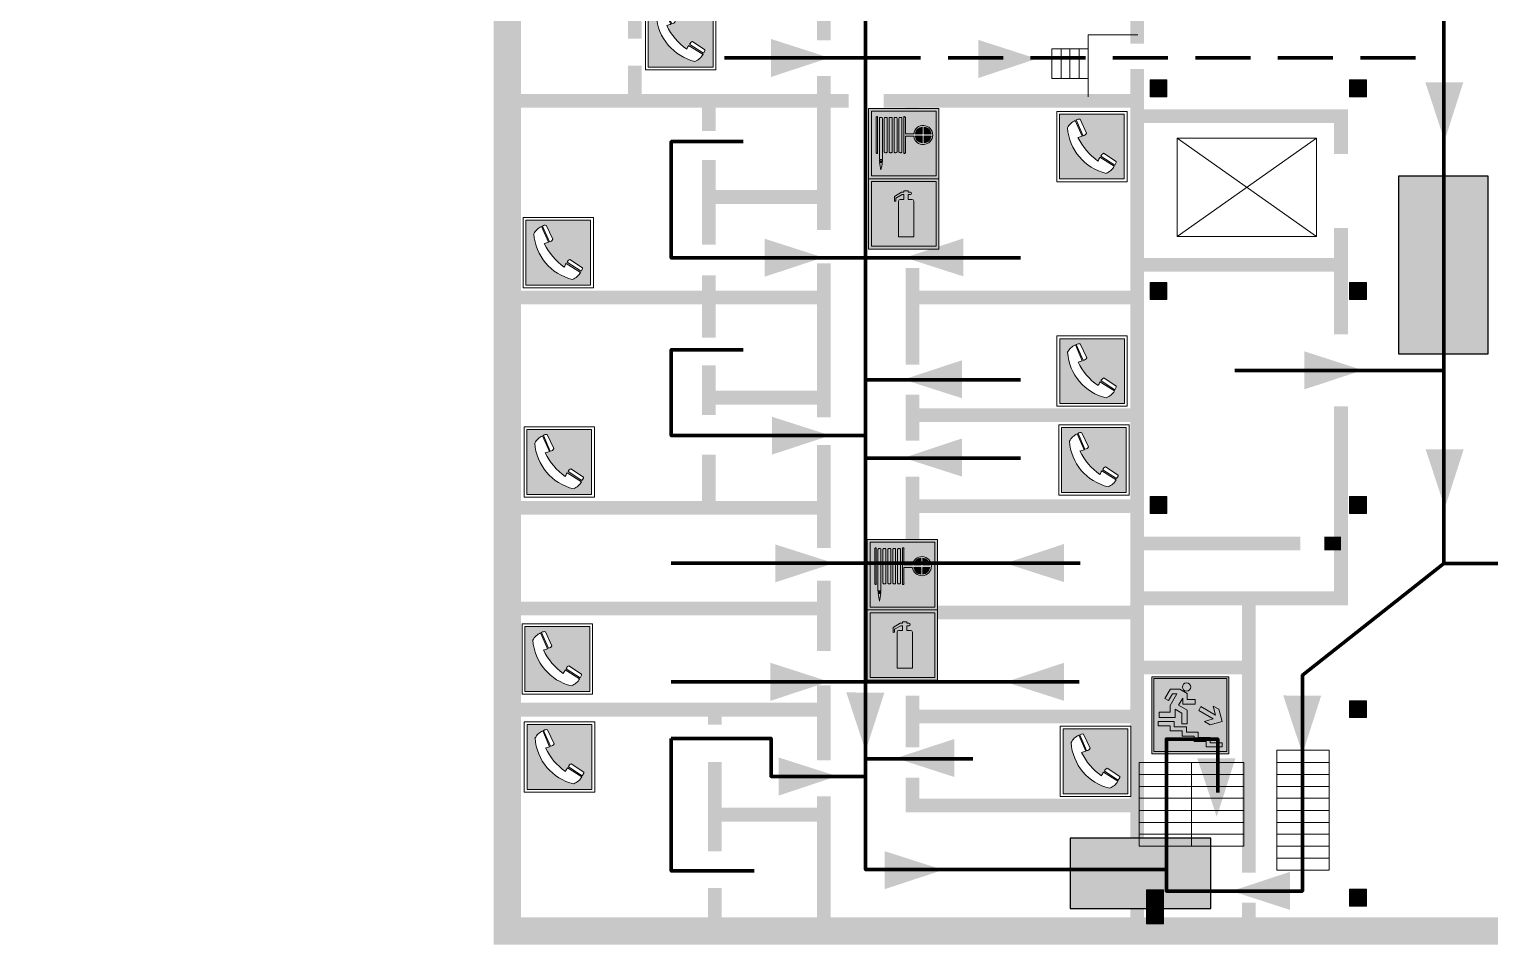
# Model space of a CAD drawing. Header units: millimetres. Extents: x 13810 to 67229, y 12374 to 21950.
# Drawn here: x 29082.4 to 29188.7, y 15068.2 to 15134.8 of the extents above; entities that cross this region are included whole.
import ezdxf

# ---------------------------------------------------------------- set-up
doc = ezdxf.new("R2010")
doc.units = ezdxf.units.MM
doc.linetypes.add('{ Wide Dash }', pattern=[12, 4, -2, 4, -2])
doc.layers.add('План_Штампы', color=7, linetype='Continuous')

# ---------------------------------------------------------------- blocks, each defined once
blk = doc.blocks.new('A$C32E8229D')
at = {"true_color": 0xffffff}
blk.add_hatch(color=7, dxfattribs=at).paths.add_polyline_path([(0, 0), (0, -8), (16, -8), (16, 0)])
h = blk.add_hatch(color=126)
h.paths.add_polyline_path([(0.2, -0.2), (15.8, -0.2), (15.8, -7.8), (0.2, -7.8)])
h.paths.add_polyline_path([(13.49, -2.05), (12.08, -2.05), (11.37, -2.63, 0.162397), (11.29, -2.84), (11.29, -3.63), (10.35, -3.63), (10.35, -4.05), (11.68, -4.05), (11.68, -3.48), (12.26, -4.28), (11.29, -5.1), (11.29, -6.78), (11.85, -6.78), (11.85, -5.44), (12.8, -4.64), (12.8, -5.94), (14.46, -5.94), (14.46, -5.39), (13.45, -5.39), (13.45, -3.97), (12.46, -2.59), (13.15, -2.59), (13.69, -3.34), (14.18, -3)], flags=16)
h.paths.add_polyline_path([(10.74, -1.82, 1), (11.8, -1.82, 1)], flags=16)
h.paths.add_polyline_path([(9.39, -3.59), (5.99, -3.59), (6.56, -3.03), (5.91, -3.03), (5.1, -3.83), (5.91, -4.64), (6.56, -4.64), (5.99, -4.09), (9.39, -4.09)], flags=16)
h.paths.add_polyline_path([(4.29, -1.08), (1.72, -1.08), (1.72, -6.6), (4.29, -6.6)], flags=16)
at = {"color": 126}
blk.add_lwpolyline([(16, -8), (0, -8), (0, 0), (16, 0)], close=True, dxfattribs=at)
blk = doc.blocks.new('A$C456E1F9C')
at = {"lineweight": 5}
h = blk.add_hatch(color=242, dxfattribs=at)
h.paths.add_polyline_path([(0.51, -1.47), (0.51, -13.26), (12.29, -13.26), (12.29, -1.47)])
h.paths.add_polyline_path([(5.42, -4.95, -0.254479), (4.78, -5.4), (3.52, -2.53, -0.209735), (4.23, -2.4)], flags=16)
h.paths.add_polyline_path([(8.53, -8.6), (10.87, -10.17), (10.54, -10.76), (8.03, -9.13, -0.192251)], flags=16)
h.paths.add_polyline_path([(4.61, -5.49, 0.005518), (3.87, -5.72, 0.128647), (7.49, -10.01, 0.00809), (7.83, -9.33), (10.47, -10.97, -0.16736), (8.99, -12.25, -0.327862), (1.95, -3.95, -0.166952), (3.36, -2.62)], flags=16)
at = {"color": 242, "lineweight": 5}
for p, q in [((0, -13.77), (0, -0.97)), ((12.8, -0.97), (0, -0.97)), ((4.61, -5.49), (3.36, -2.62)), ((3.52, -2.53), (4.78, -5.4)), ((4.23, -2.4), (5.42, -4.95)), ((12.8, -13.77), (12.8, -0.97)), ((7.83, -9.33), (10.47, -10.97)), ((8.03, -9.13), (10.54, -10.76)), ((10.81, -10.12), (8.53, -8.6)), ((10.54, -10.76), (10.8, -10.3)), ((10.8, -10.3), (10.81, -10.12)), ((0, -13.77), (12.8, -13.77))]:
    blk.add_line(p, q, dxfattribs=at)
blk.add_lwpolyline([(0.51, -1.47), (12.29, -1.47), (12.29, -13.26), (0.51, -13.26)], close=True, dxfattribs=at)
for centre, radius, start, end in [((4.59, -5.34), 2.99, 114.2845, 152.1974), ((4.02, -3.27), 0.891, 76.3284, 123.7092), ((11.12, -3.31), 9.19, 183.9915, 256.6009), ((4.68, -4.59), 0.824, 276.9621, 334.0723), ((14.98, -39.1), 35.17, 107.1487, 108.4135), ((13.86, -0.94), 11.08, 205.5536, 234.8762), ((-13.31, 0.8), 23.44, 332.5487, 334.4027), ((8.94, -9.5), 0.989, 114.4092, 157.9388), ((7.87, -9.46), 3, 291.9291, 329.9329)]:
    blk.add_arc(centre, radius, start, end, dxfattribs=at)
blk = doc.blocks.new('A$C3AD82952')
at = {"true_color": 0xf5f5ff}
h = blk.add_hatch(color=7, dxfattribs=at)
h.dxf.hatch_style = 1
h.paths.add_polyline_path([(8.21, 8.73, 0.414214), (7.89, 9.05), (7.22, 9.05), (7.22, 9.92), (7.59, 9.92, 1), (7.57, 10.36), (7.22, 10.36), (7.22, 10.6), (6.43, 10.6), (6.43, 10.36), (6.01, 10.36), (4.74, 9.59), (4.74, 8.69), (4.98, 8.73), (4.98, 9.26), (6.12, 9.91), (6.43, 9.91), (6.43, 9.05), (5.76, 9.05, 0.414214), (5.44, 8.73), (5.44, 2.2), (8.21, 2.2)], flags=0)
h.paths.add_polyline_path([(12.8, 12.8), (0, 12.8), (0, 0), (12.8, 0)])
h.paths.add_polyline_path([(0.51, 12.29), (12.29, 12.29), (12.29, 0.51), (0.51, 0.51)], flags=16)
h.paths.add_polyline_path([(4.74, 9.59), (6.01, 10.36), (6.43, 10.36), (6.43, 10.6), (7.22, 10.6), (7.22, 10.36), (7.59, 10.36, -0.94586), (7.59, 9.92), (7.22, 9.92), (7.22, 9.05), (7.89, 9.05, -0.414214), (8.21, 8.73), (8.21, 2.2), (5.44, 2.2), (5.44, 8.73, -0.414214), (5.76, 9.05), (6.43, 9.05), (6.43, 9.91), (6.12, 9.91), (4.98, 9.26), (4.98, 8.73), (4.74, 8.69)], flags=0)
h = blk.add_hatch(color=242)
h.dxf.hatch_style = 1
h.paths.add_polyline_path([(12.29, 12.29), (0.51, 12.29), (0.51, 0.51), (12.29, 0.51)])
h.paths.add_polyline_path([(4.74, 8.69), (4.74, 9.59), (6.01, 10.36), (6.43, 10.36), (6.43, 10.6), (7.22, 10.6), (7.22, 10.36), (7.59, 10.36, -0.94586), (7.59, 9.92), (7.22, 9.92), (7.22, 9.05), (7.89, 9.05, -0.414214), (8.21, 8.73), (8.21, 2.2), (5.44, 2.2), (5.44, 8.73, -0.414214), (5.76, 9.05), (6.43, 9.05), (6.43, 9.91), (6.12, 9.91), (4.98, 9.26), (4.98, 8.73)], flags=16)
h = blk.add_hatch(color=7, dxfattribs=at)
h.dxf.hatch_style = 1
h.paths.add_polyline_path([(8.21, 8.73, 0.414214), (7.89, 9.05), (7.22, 9.05), (7.22, 9.92), (7.59, 9.92, 1), (7.57, 10.36), (7.22, 10.36), (7.22, 10.6), (6.43, 10.6), (6.43, 10.36), (6.01, 10.36), (4.74, 9.59), (4.74, 8.69), (4.98, 8.73), (4.98, 9.26), (6.12, 9.91), (6.43, 9.91), (6.43, 9.05), (5.76, 9.05, 0.414214), (5.44, 8.73), (5.44, 2.2), (8.21, 2.2)])
at = {"color": 242, "lineweight": 5}
for p, q in [((0, 0), (0, 12.8)), ((0, 12.8), (12.8, 12.8)), ((12.8, 0), (12.8, 12.8)), ((6.01, 10.36), (4.74, 9.59)), ((4.74, 9.59), (4.74, 8.69)), ((4.74, 8.69), (4.98, 8.73)), ((4.98, 9.26), (6.12, 9.91)), ((4.98, 8.73), (4.98, 9.26)), ((5.44, 2.2), (5.44, 8.73)), ((5.76, 9.05), (6.43, 9.05)), ((6.01, 10.36), (6.43, 10.36)), ((6.12, 9.91), (6.43, 9.91)), ((7.22, 10.6), (6.43, 10.6)), ((6.43, 10.6), (6.43, 10.36)), ((6.43, 9.91), (6.43, 9.05)), ((7.22, 10.36), (7.22, 10.6)), ((7.59, 10.36), (7.22, 10.36)), ((7.22, 9.05), (7.22, 9.92)), ((7.59, 9.92), (7.22, 9.92)), ((7.89, 9.05), (7.22, 9.05)), ((8.21, 2.2), (8.21, 8.73)), ((0, 0), (12.8, 0)), ((5.44, 2.2), (8.21, 2.2))]:
    blk.add_line(p, q, dxfattribs=at)
blk.add_lwpolyline([(0.51, 12.29), (12.29, 12.29), (12.29, 0.51), (0.51, 0.51)], close=True, dxfattribs=at)
for centre, radius, start, end in [((5.76, 8.73), 0.32, 90, 180), ((7.58, 10.14), 0.223, 273.1875, 86.8125), ((7.89, 8.73), 0.32, 0, 90)]:
    blk.add_arc(centre, radius, start, end, dxfattribs=at)
blk = doc.blocks.new('A$C37112FD5')
at = {"true_color": 0xf5f5ff}
h = blk.add_hatch(color=7, dxfattribs=at)
h.dxf.hatch_style = 1
h.paths.add_polyline_path([(12.8, -7.4), (0, -7.4), (0, -20.2), (12.8, -20.2)])
h.paths.add_polyline_path([(12.29, -7.91), (12.29, -19.69), (0.51, -19.69), (0.51, -7.91)], flags=16)
h.paths.add_polyline_path([(4.98, -9.04, -0.42597), (5.17, -9.22), (5.17, -12.25), (5.17, -15.29, -0.432244), (4.98, -15.47), (4.83, -15.47, -0.42597), (4.64, -15.29), (4.64, -12.25), (4.64, -9.22, -0.432244), (4.83, -9.04)], flags=0)
h.paths.add_polyline_path([(4.28, -9.22), (4.28, -12.25), (4.28, -15.29, -0.432244), (4.09, -15.47), (3.94, -15.47, -0.42597), (3.75, -15.29), (3.75, -12.25), (3.75, -9.22, -0.432244), (3.94, -9.04), (4.09, -9.04, -0.42597)], flags=0)
h.paths.add_polyline_path([(5.72, -9.04), (5.87, -9.04, -0.42597), (6.06, -9.22), (6.06, -12.25), (6.06, -15.29, -0.432244), (5.87, -15.47), (5.72, -15.47, -0.42597), (5.53, -15.29), (5.53, -12.25), (5.53, -9.22, -0.432244)], flags=0)
h.paths.add_polyline_path([(6.42, -8.9), (6.5, -8.9, -0.42597), (6.69, -9.08), (6.69, -12.03), (8.21, -12.03, -15.824349), (8.21, -12.47), (6.69, -12.47), (6.69, -15.42, -0.432244), (6.5, -15.6), (6.42, -15.6)], flags=0)
h.paths.add_polyline_path([(3.39, -9.22), (3.39, -12.25), (3.39, -15.29, -0.432244), (3.2, -15.47), (3.05, -15.47, -0.42597), (2.85, -15.29), (2.85, -12.25), (2.85, -9.22, -0.432244), (3.05, -9.04), (3.2, -9.04, -0.42597)], flags=0)
h.paths.add_polyline_path([(2.5, -9.22), (2.5, -16.71), (1.96, -16.71), (1.96, -9.22, -0.432244), (2.15, -9.04), (2.31, -9.04, -0.42597)], flags=0)
h.paths.add_polyline_path([(1.61, -8.9), (1.61, -15.6), (1.57, -15.6, -0.42597), (1.37, -15.42), (1.37, -12.03), (1.37, -9.09, -0.432244), (1.57, -8.9)], flags=0)
h.paths.add_polyline_path([(9.76, -10.81), (9.76, -12.03), (8.49, -12.03, -0.336371)], flags=0)
h.paths.add_polyline_path([(8.49, -12.47), (9.76, -12.47), (9.76, -13.7, -0.336371)], flags=0)
h.paths.add_polyline_path([(10.11, -10.81, -0.336371), (11.38, -12.03), (10.11, -12.03)], flags=0)
h.paths.add_polyline_path([(10.11, -12.47), (11.38, -12.47, -0.336371), (10.11, -13.7)], flags=0)
h.paths.add_polyline_path([(2.5, -16.84), (2.5, -17.05), (1.97, -17.05), (1.97, -16.84)], flags=0)
h.paths.add_polyline_path([(2.5, -17.24, -0.033778), (2.24, -18.6, -0.033778), (1.97, -17.24)], flags=0)
h = blk.add_hatch(color=242)
h.dxf.hatch_style = 1
h.paths.add_polyline_path([(12.29, -7.91), (0.51, -7.91), (0.51, -19.69), (12.29, -19.69)])
h.paths.add_polyline_path([(6.42, -15.6), (6.42, -8.9), (6.5, -8.9, -0.42597), (6.69, -9.08), (6.69, -12.03), (8.21, -12.03, -15.824349), (8.21, -12.47), (6.69, -12.47), (6.69, -15.42, -0.432244), (6.5, -15.6)], flags=16)
h.paths.add_polyline_path([(5.87, -15.47), (5.72, -15.47, -0.42597), (5.53, -15.29), (5.53, -12.25), (5.53, -9.22, -0.432244), (5.72, -9.04), (5.87, -9.04, -0.42597), (6.06, -9.22), (6.06, -12.25), (6.06, -15.29, -0.432244)], flags=16)
h.paths.add_polyline_path([(4.98, -15.47), (4.83, -15.47, -0.42597), (4.64, -15.29), (4.64, -12.25), (4.64, -9.22, -0.432244), (4.83, -9.04), (4.98, -9.04, -0.42597), (5.17, -9.22), (5.17, -12.25), (5.17, -15.29, -0.432244)], flags=16)
h.paths.add_polyline_path([(4.09, -15.47), (3.94, -15.47, -0.42597), (3.75, -15.29), (3.75, -12.25), (3.75, -9.22, -0.432244), (3.94, -9.04), (4.09, -9.04, -0.42597), (4.28, -9.22), (4.28, -12.25), (4.28, -15.29, -0.432244)], flags=16)
h.paths.add_polyline_path([(3.2, -15.47), (3.05, -15.47, -0.42597), (2.85, -15.29), (2.85, -12.25), (2.85, -9.22, -0.432244), (3.05, -9.04), (3.2, -9.04, -0.42597), (3.39, -9.22), (3.39, -12.25), (3.39, -15.29, -0.432244)], flags=16)
h.paths.add_polyline_path([(2.5, -17.05), (1.97, -17.05), (1.97, -16.84), (2.5, -16.84)], flags=16)
h.paths.add_polyline_path([(2.5, -17.24, -0.033778), (2.24, -18.6, -0.033778), (1.97, -17.24)], flags=16)
h.paths.add_polyline_path([(2.5, -16.71), (1.96, -16.71), (1.96, -9.22, -0.432244), (2.15, -9.04), (2.31, -9.04, -0.42597), (2.5, -9.22)], flags=16)
h.paths.add_polyline_path([(1.61, -15.6), (1.57, -15.6, -0.42597), (1.37, -15.42), (1.37, -12.03), (1.37, -9.09, -0.432244), (1.57, -8.9), (1.61, -8.9)], flags=16)
h.paths.add_polyline_path([(8.49, -12.47), (9.76, -12.47), (9.76, -13.7, -0.336371)], flags=0)
h.paths.add_polyline_path([(10.11, -13.7), (10.11, -12.47), (11.38, -12.47, -0.336371)], flags=0)
h.paths.add_polyline_path([(8.49, -12.03, -0.336371), (9.76, -10.81), (9.76, -12.03)], flags=0)
h.paths.add_polyline_path([(10.11, -12.03), (10.11, -10.81, -0.336371), (11.38, -12.03)], flags=0)
h = blk.add_hatch(color=7, dxfattribs=at)
h.dxf.hatch_style = 1
h.paths.add_polyline_path([(1.61, -8.9), (1.57, -8.9, 0.432244), (1.37, -9.09), (1.37, -12.03), (1.37, -15.42, 0.42597), (1.57, -15.6), (1.61, -15.6)])
h.paths.add_polyline_path([(2.5, -9.22, 0.42597), (2.31, -9.04), (2.15, -9.04, 0.432244), (1.96, -9.22), (1.96, -16.71), (2.5, -16.71)])
h.paths.add_polyline_path([(2.5, -16.84), (1.97, -16.84), (1.97, -17.05), (2.5, -17.05)])
h.paths.add_polyline_path([(2.5, -17.24), (1.97, -17.24, 0.033778), (2.24, -18.6, 0.033778)])
h.paths.add_polyline_path([(3.39, -12.25), (3.39, -9.22, 0.42597), (3.2, -9.04), (3.05, -9.04, 0.432244), (2.85, -9.22), (2.85, -12.25), (2.85, -15.29, 0.42597), (3.05, -15.47), (3.2, -15.47, 0.432244), (3.39, -15.29)])
h.paths.add_polyline_path([(4.28, -12.25), (4.28, -9.22, 0.42597), (4.09, -9.04), (3.94, -9.04, 0.432244), (3.75, -9.22), (3.75, -12.25), (3.75, -15.29, 0.42597), (3.94, -15.47), (4.09, -15.47, 0.432244), (4.28, -15.29)])
h.paths.add_polyline_path([(5.17, -12.25), (5.17, -9.22, 0.42597), (4.98, -9.04), (4.83, -9.04, 0.432244), (4.64, -9.22), (4.64, -12.25), (4.64, -15.29, 0.42597), (4.83, -15.47), (4.98, -15.47, 0.432244), (5.17, -15.29)])
h.paths.add_polyline_path([(6.06, -12.25), (6.06, -9.22, 0.42597), (5.87, -9.04), (5.72, -9.04, 0.432244), (5.53, -9.22), (5.53, -12.25), (5.53, -15.29, 0.42597), (5.72, -15.47), (5.87, -15.47, 0.432244), (6.06, -15.29)])
h.paths.add_polyline_path([(6.69, -12.47), (8.21, -12.47, 15.824349), (8.21, -12.03), (6.69, -12.03), (6.69, -9.08, 0.42597), (6.5, -8.9), (6.42, -8.9), (6.42, -15.6), (6.5, -15.6, 0.432244), (6.69, -15.42)])
h.paths.add_polyline_path([(8.49, -12.47), (9.76, -12.47), (9.76, -13.7, -0.336371)], flags=16)
h.paths.add_polyline_path([(8.49, -12.03, -0.336371), (9.76, -10.81), (9.76, -12.03)], flags=16)
h.paths.add_polyline_path([(10.11, -12.47), (11.38, -12.47, -0.336371), (10.11, -13.7)], flags=16)
h.paths.add_polyline_path([(10.11, -12.03), (10.11, -10.81, -0.336371), (11.38, -12.03)], flags=16)
h = blk.add_hatch(color=242)
h.dxf.hatch_style = 1
h.paths.add_polyline_path([(9.76, -10.81, 0.336371), (8.49, -12.03), (9.76, -12.03)])
h.paths.add_polyline_path([(10.11, -10.81), (10.11, -12.03), (11.38, -12.03, 0.336371)])
h.paths.add_polyline_path([(11.38, -12.47), (10.11, -12.47), (10.11, -13.7, 0.336371)])
h.paths.add_polyline_path([(9.76, -12.47), (8.49, -12.47, 0.336371), (9.76, -13.7)])
at = {"color": 242, "lineweight": 5}
for p, q in [((0, -20.2), (0, -7.4)), ((0, -7.4), (12.8, -7.4)), ((12.8, -20.2), (12.8, -7.4)), ((1.37, -12.03), (1.37, -9.08)), ((1.57, -8.9), (1.61, -8.9)), ((1.61, -8.9), (1.61, -15.6)), ((1.96, -16.71), (1.96, -9.22)), ((2.15, -9.04), (2.31, -9.04)), ((2.5, -16.71), (2.5, -9.22)), ((2.85, -12.25), (2.85, -9.22)), ((3.05, -9.04), (3.2, -9.04)), ((3.39, -12.25), (3.39, -9.22)), ((3.75, -12.25), (3.75, -9.22)), ((3.94, -9.04), (4.09, -9.04)), ((4.28, -12.25), (4.28, -9.22)), ((4.64, -12.25), (4.64, -9.22)), ((4.83, -9.04), (4.98, -9.04)), ((5.17, -12.25), (5.17, -9.22)), ((5.53, -12.25), (5.53, -9.22)), ((5.72, -9.04), (5.87, -9.04)), ((6.06, -12.25), (6.06, -9.22)), ((6.42, -8.9), (6.42, -15.6)), ((6.5, -8.9), (6.42, -8.9)), ((6.69, -12.03), (6.69, -9.08)), ((1.37, -12.03), (1.37, -15.42)), ((2.85, -12.25), (2.85, -15.29)), ((3.39, -12.25), (3.39, -15.29)), ((3.75, -12.25), (3.75, -15.29)), ((4.28, -12.25), (4.28, -15.29)), ((4.64, -12.25), (4.64, -15.29)), ((5.17, -12.25), (5.17, -15.29)), ((5.53, -12.25), (5.53, -15.29)), ((6.06, -12.25), (6.06, -15.29)), ((8.21, -12.03), (6.69, -12.03)), ((8.21, -12.47), (6.69, -12.47)), ((6.69, -12.47), (6.69, -15.42)), ((9.76, -12.03), (8.49, -12.03)), ((9.76, -12.47), (8.49, -12.47)), ((9.76, -10.81), (9.76, -12.03)), ((9.76, -12.47), (9.76, -13.7)), ((10.11, -10.81), (10.11, -12.03)), ((11.38, -12.03), (10.11, -12.03)), ((11.38, -12.47), (10.11, -12.47)), ((10.11, -12.47), (10.11, -13.7)), ((1.57, -15.6), (1.61, -15.6)), ((3.05, -15.47), (3.2, -15.47)), ((3.94, -15.47), (4.09, -15.47)), ((4.83, -15.47), (4.98, -15.47)), ((5.72, -15.47), (5.87, -15.47)), ((6.42, -15.6), (6.5, -15.6)), ((1.96, -16.71), (2.5, -16.71)), ((1.97, -16.84), (2.5, -16.84)), ((1.97, -17.05), (1.97, -16.84)), ((2.5, -17.05), (1.97, -17.05)), ((1.97, -17.24), (2.5, -17.24)), ((2.5, -16.84), (2.5, -17.05)), ((0, -20.2), (12.8, -20.2))]:
    blk.add_line(p, q, dxfattribs=at)
blk.add_lwpolyline([(0.51, -7.91), (12.29, -7.91), (12.29, -19.69), (0.51, -19.69)], close=True, dxfattribs=at)
for centre, radius, start, end in [((1.56, -9.09), 0.182, 87.1027, 180.6071), ((2.15, -9.22), 0.182, 87.1027, 180.6071), ((2.32, -9.22), 0.182, 359.3929, 92.8973), ((3.04, -9.22), 0.182, 87.1027, 180.6071), ((3.21, -9.22), 0.182, 359.3929, 92.8973), ((3.93, -9.22), 0.182, 87.1027, 180.6071), ((4.1, -9.22), 0.182, 359.3929, 92.8973), ((4.82, -9.22), 0.182, 87.1027, 180.6071), ((4.99, -9.22), 0.182, 359.3929, 92.8973), ((5.71, -9.22), 0.182, 87.1027, 180.6071), ((5.88, -9.22), 0.182, 359.3929, 92.8973), ((6.51, -9.09), 0.182, 359.3929, 92.8973), ((9.93, -12.25), 1.74, 187.2319, 172.7681), ((9.93, -12.25), 1.46, 96.9927, 171.3585), ((9.93, -12.25), 1.46, 188.6415, 263.0073), ((9.93, -12.25), 1.46, 8.6415, 83.0073), ((9.93, -12.25), 1.46, 276.9927, 351.3585), ((1.56, -15.42), 0.182, 179.3929, 272.8973), ((3.04, -15.29), 0.182, 179.3929, 272.8973), ((3.21, -15.29), 0.182, 267.1027, 0.6071), ((3.93, -15.29), 0.182, 179.3929, 272.8973), ((4.1, -15.29), 0.182, 267.1027, 0.6071), ((4.82, -15.29), 0.182, 179.3929, 272.8973), ((4.99, -15.29), 0.182, 267.1027, 0.6071), ((5.71, -15.29), 0.182, 179.3929, 272.8973), ((5.88, -15.29), 0.182, 267.1027, 0.6071), ((6.51, -15.42), 0.182, 267.1027, 0.6071), ((12.17, -15.98), 10.27, 187.041, 194.7793), ((-7.7, -15.98), 10.27, 345.2207, 352.959)]:
    blk.add_arc(centre, radius, start, end, dxfattribs=at)
blk = doc.blocks.new('A$C7B4425F7')
at = {"true_color": 0xffffff}
blk.add_hatch(color=7, dxfattribs=at).paths.add_polyline_path([(0, 0), (-16, 0), (-16, -8), (0, -8)])
h = blk.add_hatch(color=126)
h.paths.add_polyline_path([(-0.2, -0.2), (-15.8, -0.2), (-15.8, -7.8), (-0.2, -7.8)])
h.paths.add_polyline_path([(-11.76, -2.03), (-11.76, -3.66), (-11.17, -3.66, -0.568275), (-11.17, -6.18), (-12.58, -6.18), (-12.58, -2.03)], flags=16)
h.paths.add_polyline_path([(-13.33, -4.12, -0.495768), (-13.59, -6.18), (-15.03, -6.18), (-15.03, -2.03), (-13.59, -2.03, -0.487973)], flags=16)
h.paths.add_polyline_path([(-10.25, -2.03), (-9.48, -2.03), (-9.48, -6.18), (-10.25, -6.18)], flags=16)
h.paths.add_polyline_path([(-13.84, -3.69), (-14.24, -3.69), (-14.24, -3.03), (-13.9, -3.03, -0.692621)], flags=0)
h.paths.add_polyline_path([(-9.15, -2.03), (-8.4, -2.03), (-8.04, -3.07), (-7.68, -2.03), (-6.93, -2.03), (-7.64, -4.1), (-6.93, -6.18), (-7.68, -6.18), (-8.04, -5.14), (-8.4, -6.18), (-9.15, -6.18), (-8.44, -4.1)], flags=16)
h.paths.add_polyline_path([(-11.76, -4.46), (-11.42, -4.46, -0.692621), (-11.36, -5.12), (-11.76, -5.12)], flags=0)
h.paths.add_polyline_path([(-13.9, -5.2), (-14.24, -5.2), (-14.24, -4.55), (-13.84, -4.55, -0.708038)], flags=0)
edge = h.paths.add_edge_path(flags=16)
edge.add_ellipse((-5.51, -4.08), major_axis=(0, 2.05), ratio=0.586184, start_angle=0, end_angle=360)
edge = h.paths.add_edge_path(flags=0)
edge.add_ellipse((-5.51, -4.08), major_axis=(0, 1.14), ratio=0.454828, start_angle=0, end_angle=360)
h.paths.add_polyline_path([(-4.13, -4.96, 0.377264), (-3.48, -4.52, 0.0555), (-3.16, -2.03), (-1.66, -2.03), (-1.66, -4.96), (-0.96, -4.96), (-0.96, -7.01), (-1.75, -7.01), (-1.75, -6.18), (-3.3, -6.18), (-3.3, -7.02), (-4.13, -7.02)], flags=16)
h.paths.add_polyline_path([(-2.73, -2.91), (-2.28, -2.91), (-2.28, -4.96), (-3.05, -4.96, 0.079136)], flags=0)
at = {"color": 126}
blk.add_lwpolyline([(-16, -8), (0, -8), (0, 0), (-16, 0)], close=True, dxfattribs=at)
blk = doc.blocks.new('вниз')
at = {"lineweight": 0, "true_color": 0xffffff}
h = blk.add_hatch(color=7, dxfattribs=at)
h.dxf.hatch_style = 1
h.paths.add_polyline_path([(40994.51, -4472.22), (40986.51, -4472.22), (40986.51, -4480.22), (40994.51, -4480.22)])
h.paths.add_polyline_path([(40994.31, -4472.42), (40994.31, -4480.01), (40986.71, -4480.01), (40986.71, -4472.42)], flags=16)
h.paths.add_polyline_path([(40988.43, -4473.53), (40989.43, -4473.53), (40990.19, -4473.96), (40990.19, -4474.6), (40991, -4474.6), (40991, -4475.06), (40989.73, -4475.06), (40989.73, -4474.46), (40989.3, -4475.18), (40990.17, -4475.7), (40990.17, -4477.11), (40989.63, -4477.11), (40989.63, -4476.01), (40988.94, -4475.59), (40988.94, -4476.46), (40988.94, -4476.46), (40987.47, -4476.46), (40987.26, -4476.46), (40987.26, -4475.92), (40988.4, -4475.92), (40988.4, -4475.2), (40989.1, -4473.99), (40988.66, -4473.99), (40988.24, -4474.7), (40987.86, -4474.47), (40988.41, -4473.56)], flags=0)
h.paths.add_polyline_path([(40990.55, -4473.29, -1), (40989.69, -4473.29, -1)], flags=0)
h.paths.add_polyline_path([(40988.85, -4476.89), (40988.85, -4477.43), (40990.1, -4477.43), (40990.1, -4477.99), (40991.34, -4477.99), (40991.34, -4478.54), (40992.59, -4478.54), (40992.59, -4479.09), (40993.83, -4479.09), (40993.83, -4479.52), (40992.17, -4479.52), (40992.17, -4478.97), (40990.91, -4478.97), (40990.91, -4478.41), (40989.68, -4478.41), (40989.68, -4477.86), (40988.43, -4477.86), (40988.43, -4477.31), (40987.6, -4477.31), (40987.18, -4477.31), (40987.18, -4476.89)], flags=0)
h.paths.add_polyline_path([(40991.61, -4475.33), (40993.12, -4476.2), (40992.9, -4475.27), (40993.48, -4475.6), (40993.83, -4476.88), (40992.56, -4477.22), (40991.97, -4476.88), (40992.9, -4476.61), (40991.38, -4475.74), (40991.58, -4475.39)], flags=0)
h.paths.add_polyline_path([(40990.19, -4473.96), (40989.43, -4473.53), (40988.43, -4473.53), (40988.41, -4473.56), (40987.86, -4474.47), (40988.24, -4474.7), (40988.66, -4473.99), (40989.1, -4473.99), (40988.4, -4475.2), (40988.4, -4475.92), (40987.26, -4475.92), (40987.26, -4476.46), (40987.47, -4476.46), (40988.94, -4476.46), (40988.94, -4476.27), (40988.94, -4475.59), (40989.63, -4476.01), (40989.63, -4477.11), (40990.17, -4477.11), (40990.17, -4475.7), (40989.3, -4475.18), (40989.73, -4474.46), (40989.73, -4475.06), (40991, -4475.06), (40991, -4474.6), (40990.19, -4474.6)], flags=0)
h.paths.add_polyline_path([(40990.55, -4473.29, 1), (40989.69, -4473.29, 1)], flags=0)
h.paths.add_polyline_path([(40991.61, -4475.33), (40991.58, -4475.39), (40991.38, -4475.74), (40992.9, -4476.61), (40991.97, -4476.88), (40992.56, -4477.22), (40993.83, -4476.88), (40993.48, -4475.6), (40992.9, -4475.27), (40993.12, -4476.2)], flags=0)
h.paths.add_polyline_path([(40990.1, -4477.43), (40988.85, -4477.43), (40988.85, -4476.89), (40987.18, -4476.89), (40987.18, -4477.31), (40987.6, -4477.31), (40988.43, -4477.31), (40988.43, -4477.86), (40989.68, -4477.86), (40989.68, -4478.41), (40990.91, -4478.41), (40990.91, -4478.97), (40992.17, -4478.97), (40992.17, -4479.52), (40993.83, -4479.52), (40993.83, -4479.09), (40992.59, -4479.09), (40992.59, -4478.54), (40991.34, -4478.54), (40991.34, -4477.99), (40990.1, -4477.99)], flags=0)
at = {"lineweight": 0}
h = blk.add_hatch(color=126, dxfattribs=at)
h.dxf.hatch_style = 1
h.paths.add_polyline_path([(40994.31, -4472.42), (40986.71, -4472.42), (40986.71, -4480.01), (40994.31, -4480.01)])
h.paths.add_polyline_path([(40988.43, -4473.53), (40989.43, -4473.53), (40990.19, -4473.96), (40990.19, -4474.6), (40991, -4474.6), (40991, -4475.06), (40989.73, -4475.06), (40989.73, -4474.46), (40989.3, -4475.18), (40990.17, -4475.7), (40990.17, -4477.11), (40989.63, -4477.11), (40989.63, -4476.01), (40988.94, -4475.59), (40988.94, -4476.46), (40988.94, -4476.46), (40987.47, -4476.46), (40987.26, -4476.46), (40987.26, -4475.92), (40988.4, -4475.92), (40988.4, -4475.2), (40989.1, -4473.99), (40988.66, -4473.99), (40988.24, -4474.7), (40987.86, -4474.47), (40988.41, -4473.56)], flags=16)
h.paths.add_polyline_path([(40990.55, -4473.29, -1), (40989.69, -4473.29, -1)], flags=16)
h.paths.add_polyline_path([(40988.85, -4476.89), (40988.85, -4477.43), (40990.1, -4477.43), (40990.1, -4477.99), (40991.34, -4477.99), (40991.34, -4478.54), (40992.59, -4478.54), (40992.59, -4479.09), (40993.83, -4479.09), (40993.83, -4479.52), (40992.17, -4479.52), (40992.17, -4478.97), (40990.91, -4478.97), (40990.91, -4478.41), (40989.68, -4478.41), (40989.68, -4477.86), (40988.43, -4477.86), (40988.43, -4477.31), (40987.6, -4477.31), (40987.18, -4477.31), (40987.18, -4476.89)], flags=16)
h.paths.add_polyline_path([(40991.61, -4475.33), (40993.12, -4476.2), (40992.9, -4475.27), (40993.48, -4475.6), (40993.83, -4476.88), (40992.56, -4477.22), (40991.97, -4476.88), (40992.9, -4476.61), (40991.38, -4475.74), (40991.58, -4475.39)], flags=16)
at = {"lineweight": 0, "true_color": 0xffffff}
h = blk.add_hatch(color=7, dxfattribs=at)
h.dxf.hatch_style = 1
h.paths.add_polyline_path([(40989.73, -4474.46), (40989.73, -4475.06), (40991, -4475.06), (40991, -4474.6), (40990.19, -4474.6), (40990.19, -4473.96), (40989.43, -4473.53), (40988.43, -4473.53), (40988.41, -4473.56), (40987.86, -4474.47), (40988.24, -4474.7), (40988.66, -4473.99), (40989.1, -4473.99), (40988.4, -4475.2), (40988.4, -4475.92), (40987.26, -4475.92), (40987.26, -4476.46), (40987.47, -4476.46), (40988.94, -4476.46), (40988.94, -4475.59), (40989.63, -4476.01), (40989.63, -4477.11), (40990.17, -4477.11), (40990.17, -4475.7), (40989.3, -4475.18)])
h.paths.add_polyline_path([(40989.69, -4473.29, 1), (40990.55, -4473.29, 1)])
h.paths.add_polyline_path([(40991.61, -4475.33), (40991.58, -4475.39), (40991.38, -4475.74), (40992.9, -4476.61), (40991.97, -4476.88), (40992.56, -4477.22), (40993.83, -4476.88), (40993.48, -4475.6), (40992.9, -4475.27), (40993.12, -4476.2)])
h.paths.add_polyline_path([(40990.1, -4477.43), (40988.85, -4477.43), (40988.85, -4476.89), (40987.18, -4476.89), (40987.18, -4477.31), (40987.6, -4477.31), (40988.43, -4477.31), (40988.43, -4477.86), (40989.68, -4477.86), (40989.68, -4478.41), (40990.91, -4478.41), (40990.91, -4478.97), (40992.17, -4478.97), (40992.17, -4479.52), (40993.83, -4479.52), (40993.83, -4479.09), (40992.59, -4479.09), (40992.59, -4478.54), (40991.34, -4478.54), (40991.34, -4477.99), (40990.1, -4477.99)])
at = {"color": 126, "lineweight": 0}
for points in [[(40986.51, -4472.22), (40994.51, -4472.22), (40994.51, -4480.22), (40986.51, -4480.22)], [(40986.71, -4472.42), (40994.31, -4472.42), (40994.31, -4480.01), (40986.71, -4480.01)]]:
    blk.add_lwpolyline(points, close=True, dxfattribs=at)
for points in [[(40987.47, -4476.46), (40987.26, -4476.46), (40987.26, -4475.92), (40988.4, -4475.92), (40988.4, -4475.2), (40989.1, -4473.99), (40988.66, -4473.99), (40988.24, -4474.7), (40987.86, -4474.47), (40988.41, -4473.56), (40988.43, -4473.53), (40989.43, -4473.53), (40990.19, -4473.96), (40990.19, -4474.6), (40991, -4474.6), (40991, -4475.06), (40989.73, -4475.06), (40989.73, -4474.46), (40989.3, -4475.18), (40990.17, -4475.7), (40990.17, -4477.11), (40989.63, -4477.11), (40989.63, -4476.01), (40988.94, -4475.59), (40988.94, -4476.46)], [(40991.58, -4475.39), (40991.38, -4475.74), (40992.9, -4476.61), (40991.97, -4476.88), (40992.56, -4477.22), (40993.83, -4476.88), (40993.48, -4475.6), (40992.9, -4475.27), (40993.12, -4476.2), (40991.61, -4475.33), (40991.58, -4475.39)], [(40987.6, -4477.31), (40987.18, -4477.31), (40987.18, -4476.89), (40988.85, -4476.89), (40988.85, -4477.43), (40990.1, -4477.43), (40990.1, -4477.99), (40991.34, -4477.99), (40991.34, -4478.54), (40992.59, -4478.54), (40992.59, -4479.09), (40993.83, -4479.09), (40993.83, -4479.52), (40992.17, -4479.52), (40992.17, -4478.97), (40990.91, -4478.97), (40990.91, -4478.41), (40989.68, -4478.41), (40989.68, -4477.86), (40988.43, -4477.86), (40988.43, -4477.31), (40987.6, -4477.31)], [(40987.47, -4476.46), (40988.94, -4476.46), (40988.94, -4476.27)]]:
    blk.add_lwpolyline(points, dxfattribs=at)
blk.add_circle((40990.12, -4473.29), 0.432, dxfattribs=at)

msp = doc.modelspace()

# ---------------------------------------------------------------- hatches: boundary and pattern name
at = {"lineweight": 0}
h = msp.add_hatch(color=256, dxfattribs=at)
h.dxf.hatch_style = 1
h.paths.add_polyline_path([(29163.98, 15131.11), (29163.98, 15129.88), (29165.2, 15129.88), (29165.2, 15131.11)])
h = msp.add_hatch(color=256, dxfattribs=at)
h.dxf.hatch_style = 1
h.paths.add_polyline_path([(29178.5, 15131.11), (29178.5, 15129.88), (29179.72, 15129.88), (29179.72, 15131.11)])
h = msp.add_hatch(color=256, dxfattribs=at)
h.dxf.hatch_style = 1
h.paths.add_polyline_path([(29163.98, 15116.36), (29163.98, 15115.13), (29165.2, 15115.13), (29165.2, 15116.36)])
h = msp.add_hatch(color=256, dxfattribs=at)
h.dxf.hatch_style = 1
h.paths.add_polyline_path([(29178.5, 15116.36), (29178.5, 15115.13), (29179.72, 15115.13), (29179.72, 15116.36)])
h = msp.add_hatch(color=256, dxfattribs=at)
h.dxf.hatch_style = 1
h.paths.add_polyline_path([(29163.98, 15100.79), (29163.98, 15099.55), (29165.2, 15099.55), (29165.2, 15100.79)])
h = msp.add_hatch(color=256, dxfattribs=at)
h.dxf.hatch_style = 1
h.paths.add_polyline_path([(29178.5, 15100.79), (29178.5, 15099.55), (29179.72, 15099.55), (29179.72, 15100.79)])
h = msp.add_hatch(color=256, dxfattribs=at)
h.dxf.hatch_style = 1
h.paths.add_polyline_path([(29178.5, 15085.93), (29178.5, 15084.7), (29179.72, 15084.7), (29179.72, 15085.93)])
h = msp.add_hatch(color=256, dxfattribs=at)
h.dxf.hatch_style = 1
h.paths.add_polyline_path([(29163.73, 15072.17), (29163.73, 15070.94), (29164.95, 15070.94), (29164.95, 15072.17)])
h = msp.add_hatch(color=256, dxfattribs=at)
h.dxf.hatch_style = 1
h.paths.add_polyline_path([(29178.5, 15072.21), (29178.5, 15070.98), (29179.72, 15070.98), (29179.72, 15072.21)])
h = msp.add_hatch(color=256, dxfattribs=at)
h.dxf.hatch_style = 1
h.paths.add_polyline_path([(29163.73, 15070.94), (29163.73, 15069.7), (29164.95, 15069.7), (29164.95, 15070.94)])

# ---------------------------------------------------------------- linework, layer by layer
for points, const_width in [([(29184.4, 15236.87), (29083.43, 15236.87), (29083.43, 15175.92), (29098.18, 15175.92), (29098.18, 15161.18), (29117.21, 15161.18), (29117.21, 15069.17), (29644.26, 15069.17), (29644.26, 15071.28)], 2), ([(29163.05, 15133.74), (29163.05, 15164.5)], 1), ([(29142.17, 15136.45), (29140.24, 15136.45), (29140.24, 15133.98), (29140.24, 15137.68), (29116.68, 15137.68), (29126.49, 15137.68), (29126.49, 15134.11)], 1), ([(29126.49, 15129.57), (29126.49, 15132.13)], 1), ([(29140.24, 15131.38), (29140.24, 15120.17)], 1), ([(29163.05, 15074.7), (29163.05, 15131.89)], 1), ([(29142.05, 15129.57), (29117.57, 15129.57)], 1), ([(29131.87, 15129.57), (29131.87, 15127.38)], 1), ([(29146.7, 15119.61), (29146.7, 15129.57), (29144.59, 15129.57), (29163.05, 15129.57)], 1), ([(29177.87, 15125.7), (29177.87, 15128.47), (29163.05, 15128.47)], 1), ([(29131.87, 15119.11), (29131.87, 15125.27)], 1), ([(29131.87, 15122.58), (29140.24, 15122.58)], 1), ([(29177.87, 15112.58), (29177.87, 15120.32)], 1), ([(29140.24, 15117.76), (29140.24, 15106.54)], 1), ([(29146.7, 15110.38), (29146.7, 15117.42)], 1), ([(29177.87, 15117.64), (29163.05, 15117.64)], 1), ([(29131.87, 15112.35), (29131.87, 15116.89)], 1), ([(29140.24, 15115.27), (29117.51, 15115.27)], 1), ([(29163.05, 15115.27), (29146.7, 15115.27)], 1), ([(29131.87, 15106.72), (29131.87, 15110.33)], 1), ([(29140.24, 15107.98), (29131.87, 15107.98)], 1), ([(29146.7, 15104.85), (29146.7, 15108.19)], 1), ([(29146.7, 15106.71), (29163.05, 15106.71)], 1), ([(29171.16, 15093.38), (29177.87, 15093.38), (29177.87, 15107.35)], 1), ([(29131.87, 15099.96), (29131.87, 15103.83)], 1), ([(29140.24, 15104.54), (29140.24, 15097.04)], 1), ([(29146.7, 15096.7), (29146.7, 15102.23)], 1), ([(29140.24, 15099.96), (29117.51, 15099.96)], 1), ([(29146.7, 15100.08), (29163.05, 15100.08)], 1), ([(29174.91, 15097.36), (29163.05, 15097.36)], 1), ([(29177.87, 15097.36), (29176.67, 15097.36)], 1), ([(29140.24, 15094.66), (29140.24, 15089.55)], 1), ([(29146.7, 15088.17), (29146.7, 15094.23)], 1), ([(29171.16, 15073.43), (29171.16, 15093.38), (29163.05, 15093.38)], 1), ([(29140.24, 15092.63), (29117.51, 15092.63)], 1), ([(29163.05, 15092.35), (29146.7, 15092.35)], 1), ([(29171.16, 15088.35), (29163.05, 15088.35)], 1), ([(29140.24, 15087.05), (29140.24, 15081.59)], 1), ([(29146.7, 15082.54), (29146.7, 15086.3)], 1), ([(29132.31, 15084.19), (29132.31, 15085.28), (29140.24, 15085.28), (29117.75, 15085.28)], 1), ([(29146.7, 15084.79), (29163.05, 15084.79)], 1), ([(29132.31, 15074.98), (29132.31, 15081.46)], 1), ([(29163.05, 15078.3), (29146.7, 15078.3), (29146.7, 15080.34)], 1), ([(29140.24, 15078.98), (29140.24, 15069.94)], 1), ([(29140.24, 15077.64), (29132.31, 15077.64)], 1), ([(29132.31, 15069.94), (29132.31, 15072.31)], 1), ([(29163.05, 15069.64), (29163.05, 15072.5)], 1), ([(29171.16, 15069.38), (29171.16, 15071.23)], 1)]:
    msp.add_lwpolyline(points, dxfattribs=dict(at, const_width=const_width))
at = {"color": 126, "lineweight": 100, "true_color": 0x008754}
for points in [[(29620.8, 15232.13), (29625.2, 15232.13), (29625.2, 15227.77), (29615.91, 15227.77), (29615.91, 15211.26), (29635.32, 15211.26), (29635.32, 15136.67), (29185.35, 15136.67), (29185.35, 15095.91), (29175.06, 15087.78), (29175.06, 15072.08), (29165.17, 15072.08), (29165.17, 15083.14), (29168.9, 15083.14), (29168.9, 15079.24)], [(29143.28, 15132.7), (29143.28, 15142.13)], [(29165.17, 15073.64), (29143.28, 15073.64), (29143.28, 15132.7), (29133.01, 15132.7)], [(29134.37, 15126.61), (29129.14, 15126.61), (29129.14, 15118.15), (29154.55, 15118.15)], [(29134.37, 15111.46), (29129.14, 15111.46), (29129.14, 15105.22), (29135.13, 15105.22)], [(29185.35, 15109.96), (29170.15, 15109.96)], [(29154.55, 15109.27), (29143.28, 15109.27)], [(29143.28, 15105.22), (29135.13, 15105.22)], [(29154.55, 15103.57), (29143.28, 15103.57)], [(29129.14, 15095.94), (29158.9, 15095.94)], [(29621.32, 15095.91), (29185.35, 15095.91)], [(29158.81, 15087.3), (29129.14, 15087.3)], [(29129.14, 15083.19), (29136.41, 15083.19), (29136.41, 15080.42), (29143.28, 15080.42)], [(29135.17, 15073.55), (29129.14, 15073.55), (29129.14, 15083.19)], [(29143.28, 15081.71), (29151.08, 15081.71)]]:
    msp.add_lwpolyline(points, dxfattribs=at)
at = {"lineweight": 0}
for points in [[(29159.47, 15129.88), (29159.47, 15134.38), (29163.1, 15134.38)], [(29176.08, 15126.85), (29165.95, 15119.7)], [(29176.08, 15119.7), (29165.95, 15126.85)]]:
    msp.add_lwpolyline(points, dxfattribs=at)
for points in [[(29157.5, 15131.19), (29156.84, 15131.19), (29156.84, 15133.36), (29157.5, 15133.36)], [(29158.15, 15131.19), (29157.5, 15131.19), (29157.5, 15133.36), (29158.15, 15133.36)], [(29158.81, 15131.19), (29158.15, 15131.19), (29158.15, 15133.36), (29158.81, 15133.36)], [(29159.47, 15131.19), (29158.81, 15131.19), (29158.81, 15133.36), (29159.47, 15133.36)], [(29165.2, 15129.88), (29163.98, 15129.88), (29163.98, 15131.11), (29165.2, 15131.11)], [(29179.72, 15129.88), (29178.5, 15129.88), (29178.5, 15131.11), (29179.72, 15131.11)], [(29176.08, 15119.7), (29165.95, 15119.7), (29165.95, 15126.85), (29176.08, 15126.85)], [(29165.2, 15115.13), (29163.98, 15115.13), (29163.98, 15116.36), (29165.2, 15116.36)], [(29179.72, 15115.13), (29178.5, 15115.13), (29178.5, 15116.36), (29179.72, 15116.36)], [(29165.2, 15099.55), (29163.98, 15099.55), (29163.98, 15100.79), (29165.2, 15100.79)], [(29179.72, 15099.55), (29178.5, 15099.55), (29178.5, 15100.79), (29179.72, 15100.79)], [(29179.72, 15084.7), (29178.5, 15084.7), (29178.5, 15085.93), (29179.72, 15085.93)], [(29177.02, 15082.32), (29173.2, 15082.32), (29173.2, 15081.44), (29177.02, 15081.44)], [(29166.99, 15081.44), (29163.18, 15081.44), (29163.18, 15080.57), (29166.99, 15080.57)], [(29170.81, 15081.44), (29166.99, 15081.44), (29166.99, 15080.57), (29170.81, 15080.57)], [(29177.02, 15081.44), (29173.2, 15081.44), (29173.2, 15080.57), (29177.02, 15080.57)], [(29166.99, 15080.57), (29163.18, 15080.57), (29163.18, 15079.7), (29166.99, 15079.7)], [(29166.99, 15079.7), (29163.18, 15079.7), (29163.18, 15078.83), (29166.99, 15078.83)], [(29170.81, 15080.57), (29166.99, 15080.57), (29166.99, 15079.7), (29170.81, 15079.7)], [(29170.81, 15079.7), (29166.99, 15079.7), (29166.99, 15078.83), (29170.81, 15078.83)], [(29177.02, 15080.57), (29173.2, 15080.57), (29173.2, 15079.7), (29177.02, 15079.7)], [(29177.02, 15079.7), (29173.2, 15079.7), (29173.2, 15078.83), (29177.02, 15078.83)], [(29166.99, 15078.83), (29163.18, 15078.83), (29163.18, 15077.95), (29166.99, 15077.95)], [(29170.81, 15078.83), (29166.99, 15078.83), (29166.99, 15077.95), (29170.81, 15077.95)], [(29177.02, 15078.83), (29173.2, 15078.83), (29173.2, 15077.95), (29177.02, 15077.95)], [(29166.99, 15077.95), (29163.18, 15077.95), (29163.18, 15077.08), (29166.99, 15077.08)], [(29170.81, 15077.95), (29166.99, 15077.95), (29166.99, 15077.08), (29170.81, 15077.08)], [(29177.02, 15077.95), (29173.2, 15077.95), (29173.2, 15077.08), (29177.02, 15077.08)], [(29166.99, 15077.08), (29163.18, 15077.08), (29163.18, 15076.21), (29166.99, 15076.21)], [(29170.81, 15077.08), (29166.99, 15077.08), (29166.99, 15076.21), (29170.81, 15076.21)], [(29177.02, 15077.08), (29173.2, 15077.08), (29173.2, 15076.21), (29177.02, 15076.21)], [(29166.99, 15076.21), (29163.18, 15076.21), (29163.18, 15075.34), (29166.99, 15075.34)], [(29170.81, 15076.21), (29166.99, 15076.21), (29166.99, 15075.34), (29170.81, 15075.34)], [(29177.02, 15076.21), (29173.2, 15076.21), (29173.2, 15075.34), (29177.02, 15075.34)], [(29177.02, 15075.34), (29173.2, 15075.34), (29173.2, 15074.47), (29177.02, 15074.47)], [(29177.02, 15074.47), (29173.2, 15074.47), (29173.2, 15073.59), (29177.02, 15073.59)], [(29164.95, 15070.94), (29163.73, 15070.94), (29163.73, 15072.17), (29164.95, 15072.17)], [(29179.72, 15070.98), (29178.5, 15070.98), (29178.5, 15072.21), (29179.72, 15072.21)], [(29164.95, 15069.7), (29163.73, 15069.7), (29163.73, 15070.94), (29164.95, 15070.94)]]:
    msp.add_lwpolyline(points, close=True, dxfattribs=at)
at = {"color": 126, "linetype": '{ Wide Dash }', "lineweight": 100, "true_color": 0x008754}
msp.add_lwpolyline([(29143.28, 15132.7), (29185.35, 15132.7)], dxfattribs=at)
at = {"layer": 'План_Штампы', "color": 126, "true_color": 0x008754}
for points in [[(29136.4, 15131.31), (29136.4, 15134.08), (29140.65, 15132.71)], [(29151.49, 15131.24), (29151.49, 15134.01), (29155.74, 15132.64)], [(29184, 15130.93), (29186.77, 15130.93), (29185.41, 15126.68)], [(29135.94, 15116.78), (29135.95, 15119.54), (29140.19, 15118.18)], [(29150.4, 15119.57), (29150.4, 15116.8), (29146.15, 15118.17)], [(29150.29, 15110.7), (29150.29, 15107.94), (29146.04, 15109.3)], [(29175.2, 15108.58), (29175.21, 15111.35), (29179.45, 15109.98)], [(29136.46, 15103.83), (29136.47, 15106.59), (29140.71, 15105.23)], [(29150.29, 15105.01), (29150.29, 15102.24), (29146.04, 15103.6)], [(29184.03, 15104.22), (29186.8, 15104.22), (29185.43, 15099.97)], [(29136.72, 15094.54), (29136.72, 15097.3), (29140.97, 15095.94)], [(29157.71, 15097.33), (29157.71, 15094.56), (29153.46, 15095.93)], [(29136.36, 15085.92), (29136.36, 15088.69), (29140.61, 15087.32)], [(29157.72, 15088.69), (29157.72, 15085.92), (29153.47, 15087.29)], [(29141.88, 15086.53), (29144.65, 15086.52), (29143.28, 15082.27)], [(29173.67, 15086.31), (29176.43, 15086.3), (29175.07, 15082.06)], [(29149.75, 15083.15), (29149.74, 15080.38), (29145.49, 15081.75)], [(29136.96, 15079.03), (29136.96, 15081.8), (29141.21, 15080.44)], [(29167.42, 15081.73), (29170.19, 15081.73), (29168.83, 15077.48)], [(29144.68, 15072.22), (29144.68, 15074.98), (29148.93, 15073.62)], [(29174.16, 15073.48), (29174.16, 15070.71), (29169.91, 15072.08)]]:
    msp.add_solid(points, dxfattribs=at)

# ---------------------------------------------------------------- block references
for name, p, xscale, yscale, zscale in [('A$C456E1F9C', (29127.27, 15137.34), 0.4, 0.4, 0.4), ('A$C37112FD5', (29143.5, 15131.99), 0.399998976290226, 0.399998976290226, 0.399998976290226), ('A$C456E1F9C', (29157.19, 15129.2), 0.4, 0.4, 0.4), ('A$C3AD82952', (29143.5, 15118.79), 0.4, 0.4, 0.4), ('A$C456E1F9C', (29118.36, 15121.48), 0.4, 0.4, 0.4), ('A$C456E1F9C', (29157.2, 15112.86), 0.4, 0.4, 0.4), ('A$C456E1F9C', (29118.43, 15106.25), 0.4, 0.4, 0.4), ('A$C456E1F9C', (29157.33, 15106.39), 0.4, 0.4, 0.4), ('A$C37112FD5', (29143.4, 15100.62), 0.399998976290226, 0.399998976290226, 0.399998976290226), ('A$C3AD82952', (29143.4, 15087.42), 0.4, 0.4, 0.4), ('A$C456E1F9C', (29118.29, 15091.91), 0.4, 0.4, 0.4), ('A$C456E1F9C', (29118.45, 15084.78), 0.4, 0.4, 0.4), ('A$C456E1F9C', (29157.45, 15084.46), 0.4, 0.4, 0.4)]:
    msp.add_blockref(name, p, dxfattribs=dict(xscale=xscale, yscale=yscale, zscale=zscale))
at = {"color": 126, "true_color": 0x008754, "xscale": 0.7, "yscale": 0.7, "zscale": 0.7}
msp.add_blockref('вниз', (473.55, 18218.23), dxfattribs=at)
at = {"layer": 'План_Штампы', "color": 126, "true_color": 0x008754, "xscale": 0.8100087101568005, "yscale": 0.8100087101568005, "zscale": 0.8100087101568005, "rotation": 89.99786532371438}
msp.add_blockref('A$C32E8229D', (29182.08, 15111.15), dxfattribs=at)
at = {"layer": 'План_Штампы', "xscale": 0.6400000000000001, "yscale": 0.6400000000000001, "zscale": 0.6400000000000001}
msp.add_blockref('A$C7B4425F7', (29168.41, 15075.93), dxfattribs=at)

doc.saveas('drawing.dxf')
